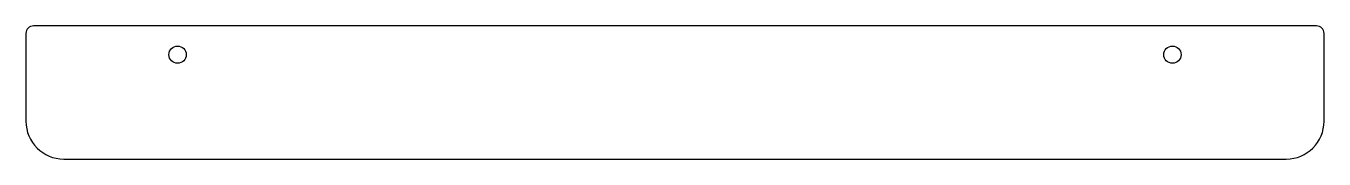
# Model space of a CAD drawing. Header units: inches. Extents: x -8.6 to 8.6, y -0.9 to 0.9.
import ezdxf

# ---------------------------------------------------------------- set-up
doc = ezdxf.new("R2010")
doc.units = ezdxf.units.IN
doc.header["$MEASUREMENT"] = 0

msp = doc.modelspace()

# ---------------------------------------------------------------- linework, layer by layer
at = {"color": 7, "linetype": 'Continuous', "lineweight": 25}
for p, q in [((8.4625, 0.88), (-8.4625, 0.88)), ((-8.5625, 0.78), (-8.5625, -0.38)), ((8.5625, -0.38), (8.5625, 0.78)), ((-8.0625, -0.88), (8.0625, -0.88))]:
    msp.add_line(p, q, dxfattribs=at)
for centre in [(-6.5625, 0.5), (6.5625, 0.5)]:
    msp.add_circle(centre, 0.114, dxfattribs=at)
for centre, radius, start, end in [((-8.4625, 0.78), 0.1, 90, 180), ((8.4625, 0.78), 0.1, 0, 90), ((-8.0625, -0.38), 0.5, 180, 270), ((8.0625, -0.38), 0.5, 270, 0)]:
    msp.add_arc(centre, radius, start, end, dxfattribs=at)

doc.saveas('drawing.dxf')
